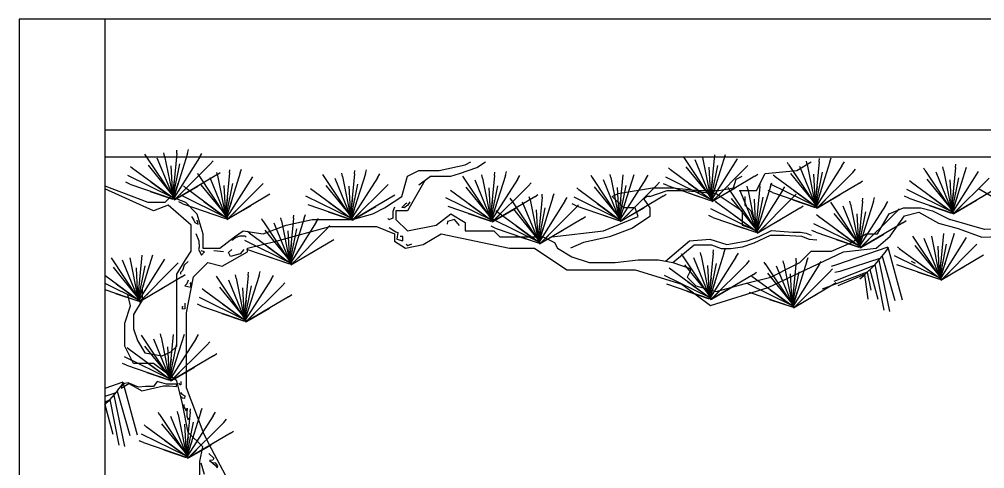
# Model space of a CAD drawing. Header units: metres. Extents: x 4395 to 7995, y 4590 to 6990.
# Drawn here: x 4395 to 6190, y 6154 to 6990 of the extents above; entities that cross this region are included whole.
import ezdxf

# ---------------------------------------------------------------- set-up
doc = ezdxf.new("R2010")
doc.units = ezdxf.units.M
for name, color, linetype in [('3', 3, 'Continuous'), ('4', 4, 'Continuous'), ('6', 7, 'Continuous')]:
    doc.layers.add(name, color=color, linetype=linetype)

msp = doc.modelspace()

# ---------------------------------------------------------------- linework, layer by layer
at = {"layer": '3'}
for p, q in [((4630.69, 6735.4), (4628.57, 6739.32)), ((4630.36, 6735.68), (4680.15, 6661.07)), ((4650.94, 6732.38), (4680.15, 6661.07)), ((4665.21, 6735.68), (4663.94, 6741.44)), ((4665.21, 6735.68), (4680.15, 6661.07)), ((4687.62, 6740.66), (4680.15, 6663.56)), ((4707.53, 6740.66), (4682.64, 6661.07)), ((4729.94, 6733.2), (4682.64, 6658.59)), ((4687.62, 6740.66), (4688.13, 6746.57)), ((4707.53, 6740.66), (4709.89, 6747.78)), ((4729.94, 6733.2), (4734.38, 6740.23)), ((5630.36, 6732.81), (5680.16, 6658.2)), ((5665.22, 6732.81), (5680.16, 6658.2)), ((5687.62, 6737.78), (5680.16, 6660.69)), ((5707.54, 6737.78), (5682.64, 6658.2)), ((5902.23, 6725.1), (5904.59, 6732.23)), ((4601.97, 6716.37), (4608.02, 6711.24)), ((4605.46, 6713.3), (4680.15, 6658.59)), ((4634.32, 6718.49), (4682.38, 6659.3)), ((4676.94, 6717.58), (4679.89, 6662.37)), ((4692.96, 6721.21), (4680.72, 6659.6)), ((4749.86, 6720.76), (4682.64, 6653.61)), ((4749.86, 6720.76), (4755.24, 6726.94)), ((5601.98, 6713.5), (5608.02, 6708.36)), ((5634.32, 6715.61), (5682.39, 6656.42)), ((5650.95, 6729.5), (5680.16, 6658.2)), ((5676.95, 6714.71), (5679.9, 6659.49)), ((5692.97, 6718.33), (5680.73, 6656.72)), ((5729.95, 6730.32), (5682.64, 6655.71)), ((5749.86, 6717.89), (5682.64, 6650.74)), ((5825.38, 6719.85), (5823.27, 6723.77)), ((5825.05, 6720.13), (5874.84, 6645.52)), ((5845.64, 6716.83), (5874.84, 6645.52)), ((5859.91, 6720.13), (5858.64, 6725.89)), ((5859.91, 6720.13), (5874.84, 6645.52)), ((5882.31, 6725.1), (5874.84, 6648.01)), ((5902.23, 6725.1), (5877.33, 6645.52)), ((5924.63, 6717.64), (5877.33, 6643.03)), ((5882.31, 6725.1), (5882.82, 6731.02)), ((5924.63, 6717.64), (5929.07, 6724.68)), ((6078.86, 6709.33), (6076.74, 6713.26)), ((6113.38, 6709.62), (6112.11, 6715.37)), ((6135.79, 6714.59), (6128.32, 6637.5)), ((6155.7, 6714.59), (6130.81, 6635.01)), ((6135.79, 6714.59), (6136.3, 6720.51)), ((4596.23, 6699.76), (4680.15, 6658.59)), ((4762.3, 6700.87), (4682.64, 6653.61)), ((4729.09, 6698.95), (4726.98, 6702.88)), ((4728.76, 6699.23), (4778.55, 6624.62)), ((4749.35, 6695.93), (4778.55, 6624.62)), ((4762.3, 6700.87), (4768.24, 6704.9)), ((4763.61, 6699.23), (4762.34, 6704.99)), ((4763.61, 6699.23), (4778.55, 6624.62)), ((4786.02, 6704.21), (4778.55, 6627.11)), ((4805.94, 6704.21), (4781.04, 6624.62)), ((4828.34, 6696.75), (4781.04, 6622.14)), ((4786.02, 6704.21), (4786.53, 6710.12)), ((4805.94, 6704.21), (4808.29, 6711.33)), ((4961.58, 6697.52), (4959.46, 6701.45)), ((4961.24, 6697.81), (5011.04, 6623.2)), ((4996.1, 6697.81), (4994.83, 6703.56)), ((4996.1, 6697.81), (5011.04, 6623.2)), ((5018.5, 6702.78), (5011.04, 6625.69)), ((5038.42, 6702.78), (5013.52, 6623.2)), ((5060.83, 6695.32), (5013.52, 6620.71)), ((5018.5, 6702.78), (5019.01, 6708.7)), ((5038.42, 6702.78), (5040.78, 6709.9)), ((5060.83, 6695.32), (5065.27, 6702.35)), ((5221.86, 6694.4), (5219.75, 6698.33)), ((5256.38, 6694.69), (5255.11, 6700.44)), ((5278.79, 6699.66), (5271.32, 6622.57)), ((5298.71, 6699.66), (5273.81, 6620.08)), ((5278.79, 6699.66), (5279.3, 6705.58)), ((5298.71, 6699.66), (5301.06, 6706.79)), ((5321.11, 6692.2), (5325.55, 6699.24)), ((5460.47, 6695.22), (5458.35, 6699.14)), ((5460.14, 6695.5), (5509.93, 6620.89)), ((5494.99, 6695.5), (5493.72, 6701.26)), ((5494.99, 6695.5), (5509.93, 6620.89)), ((5517.4, 6700.47), (5509.93, 6623.38)), ((5537.31, 6700.47), (5512.42, 6620.89)), ((5559.72, 6693.01), (5564.16, 6700.05)), ((5596.23, 6696.89), (5680.16, 6655.71)), ((5605.47, 6710.43), (5680.16, 6655.71)), ((5762.31, 6697.99), (5768.24, 6702.02)), ((5796.66, 6700.82), (5802.71, 6695.69)), ((5800.16, 6697.75), (5874.84, 6643.03)), ((5829.01, 6702.93), (5877.08, 6643.75)), ((5871.64, 6702.03), (5874.58, 6646.81)), ((5887.66, 6705.65), (5875.41, 6644.05)), ((5944.55, 6705.21), (5877.33, 6638.06)), ((5944.55, 6705.21), (5949.93, 6711.39)), ((6078.53, 6709.62), (6128.32, 6635.01)), ((6099.11, 6706.31), (6128.32, 6635.01)), ((6113.38, 6709.62), (6128.32, 6635.01)), ((6178.11, 6707.13), (6130.81, 6632.52)), ((4600.48, 6683.46), (4592.9, 6686.78)), ((4600.48, 6683.46), (4680.15, 6656.1)), ((4639.76, 6687.68), (4676.94, 6660.51)), ((4683.59, 6694.33), (4680.57, 6672.28)), ((4690.55, 6685.87), (4683.59, 6665.04)), ((4684.2, 6655.07), (4726.82, 6679.53)), ((4700.37, 6679.92), (4706.42, 6674.79)), ((4732.72, 6682.04), (4780.79, 6622.85)), ((4775.34, 6681.13), (4778.29, 6625.92)), ((4791.37, 6684.76), (4779.12, 6623.15)), ((4848.26, 6684.31), (4781.04, 6617.16)), ((4965.2, 6680.61), (5013.27, 6621.42)), ((4981.83, 6694.5), (5011.04, 6623.2)), ((5007.83, 6679.71), (5010.78, 6624.49)), ((5023.85, 6683.33), (5011.61, 6621.72)), ((5080.74, 6682.89), (5013.52, 6615.74)), ((5221.53, 6694.69), (5271.32, 6620.08)), ((5225.49, 6677.49), (5273.56, 6618.3)), ((5242.12, 6691.38), (5271.32, 6620.08)), ((5256.38, 6694.69), (5271.32, 6620.08)), ((5284.14, 6680.21), (5271.89, 6618.61)), ((5321.11, 6692.2), (5273.81, 6617.59)), ((5341.03, 6679.77), (5273.81, 6612.62)), ((5341.03, 6679.77), (5346.41, 6685.95)), ((5464.1, 6678.3), (5512.16, 6619.11)), ((5480.72, 6692.2), (5509.93, 6620.89)), ((5506.72, 6677.4), (5509.67, 6622.18)), ((5522.74, 6681.02), (5510.5, 6619.42)), ((5559.72, 6693.01), (5512.42, 6618.4)), ((5579.63, 6680.58), (5512.42, 6613.43)), ((5579.63, 6680.58), (5585.02, 6686.76)), ((5600.49, 6680.58), (5592.91, 6683.9)), ((5600.49, 6680.58), (5680.16, 6653.23)), ((5639.76, 6684.81), (5676.95, 6657.63)), ((5683.6, 6691.45), (5680.57, 6669.41)), ((5690.55, 6683), (5683.6, 6662.16)), ((5714.86, 6673.45), (5712.75, 6677.38)), ((5749.39, 6673.74), (5748.12, 6679.49)), ((5771.79, 6678.71), (5764.32, 6601.62)), ((5791.71, 6678.71), (5766.81, 6599.13)), ((5771.79, 6678.71), (5772.3, 6684.63)), ((5790.92, 6684.21), (5874.84, 6643.03)), ((5791.71, 6678.71), (5794.07, 6685.83)), ((5814.11, 6671.25), (5818.55, 6678.28)), ((5878.29, 6678.78), (5875.26, 6656.73)), ((5957, 6685.31), (5877.33, 6638.06)), ((5957, 6685.31), (5962.93, 6689.35)), ((6050.14, 6690.31), (6056.19, 6685.17)), ((6053.63, 6687.24), (6128.32, 6632.52)), ((6082.49, 6692.42), (6130.55, 6633.23)), ((6125.11, 6691.52), (6128.06, 6636.3)), ((6141.13, 6695.14), (6128.89, 6633.53)), ((6198.02, 6694.7), (6130.81, 6627.55)), ((4638.55, 6669.87), (4680.27, 6655.67)), ((4680.27, 6661.11), (4681.17, 6658.09)), ((4682.38, 6661.71), (4682.38, 6659.3)), ((4682.38, 6659.3), (4683.29, 6656.88)), ((4699.31, 6669.57), (4686.01, 6656.88)), ((4694.63, 6663.31), (4778.55, 6622.14)), ((4703.87, 6676.85), (4778.55, 6622.14)), ((4860.71, 6664.42), (4781.04, 6617.16)), ((4927.11, 6661.89), (5011.04, 6620.71)), ((4936.35, 6675.42), (5011.04, 6620.71)), ((5093.19, 6662.99), (5013.52, 6615.74)), ((5196.64, 6672.31), (5271.32, 6617.59)), ((5268.11, 6676.59), (5271.06, 6621.37)), ((5353.48, 6659.87), (5273.81, 6612.62)), ((5344.55, 6653.89), (5343.28, 6659.64)), ((5353.48, 6659.87), (5359.41, 6663.9)), ((5366.96, 6658.86), (5367.46, 6664.77)), ((5386.87, 6658.86), (5389.23, 6665.98)), ((5426.01, 6659.58), (5509.93, 6618.4)), ((5431.75, 6676.19), (5437.79, 6671.06)), ((5435.24, 6673.12), (5509.93, 6618.4)), ((5592.08, 6660.68), (5512.42, 6613.43)), ((5592.08, 6660.68), (5598.01, 6664.71)), ((5638.55, 6666.99), (5680.27, 6652.8)), ((5684.2, 6652.2), (5726.83, 6676.66)), ((5699.32, 6666.69), (5686.02, 6654.01)), ((5714.53, 6673.74), (5764.32, 6599.13)), ((5735.12, 6670.43), (5764.32, 6599.13)), ((5749.39, 6673.74), (5764.32, 6599.13)), ((5814.11, 6671.25), (5766.81, 6596.64)), ((5795.18, 6667.9), (5787.6, 6671.23)), ((5795.18, 6667.9), (5874.84, 6640.55)), ((5834.03, 6658.82), (5839.41, 6665)), ((5834.45, 6672.13), (5871.64, 6644.95)), ((5885.24, 6670.32), (5878.29, 6649.48)), ((5878.89, 6639.52), (5921.52, 6663.98)), ((6048.65, 6657.39), (6041.07, 6660.71)), ((6044.4, 6673.7), (6128.32, 6632.52)), ((6087.93, 6661.62), (6125.11, 6634.44)), ((6131.76, 6668.26), (6128.74, 6646.22)), ((6210.47, 6674.8), (6130.81, 6627.55)), ((6138.71, 6659.81), (6131.76, 6638.97)), ((6179.53, 6674.8), (6259.19, 6627.55)), ((4681.17, 6658.09), (4680.87, 6656.88)), ((4680.87, 6656.88), (4682.38, 6655.37)), ((4682.38, 6657.49), (4683.59, 6657.49)), ((4682.38, 6655.67), (4682.38, 6657.49)), ((4683.29, 6655.67), (4682.38, 6655.67)), ((4683.29, 6656.88), (4683.29, 6655.67)), ((4698.89, 6647.01), (4691.3, 6650.33)), ((4698.89, 6647.01), (4778.55, 6619.65)), ((4738.16, 6651.24), (4775.34, 6624.06)), ((4781.99, 6657.88), (4778.97, 6635.83)), ((4788.95, 6649.42), (4781.99, 6628.59)), ((4782.6, 6618.62), (4825.22, 6643.08)), ((4931.37, 6645.58), (5011.04, 6618.22)), ((4970.64, 6649.81), (5007.83, 6622.63)), ((5014.48, 6656.45), (5011.46, 6634.41)), ((5021.43, 6648), (5014.48, 6627.16)), ((5015.08, 6617.19), (5057.71, 6641.66)), ((5106.09, 6639.77), (5109.85, 6643.52)), ((5109.85, 6643.52), (5113.61, 6647.28)), ((5117.37, 6644.27), (5110.6, 6639.02)), ((5113.61, 6647.28), (5115.86, 6648.78)), ((5121.12, 6650.28), (5117.37, 6644.27)), ((5187.4, 6658.77), (5271.32, 6617.59)), ((5191.66, 6642.46), (5271.32, 6615.11)), ((5230.93, 6646.69), (5268.11, 6619.51)), ((5274.76, 6653.33), (5271.74, 6631.29)), ((5281.72, 6644.88), (5274.76, 6624.04)), ((5310.03, 6653.6), (5307.91, 6657.53)), ((5309.7, 6653.89), (5359.49, 6579.28)), ((5330.28, 6650.58), (5359.49, 6579.28)), ((5344.55, 6653.89), (5359.49, 6579.28)), ((5366.96, 6658.86), (5359.49, 6581.76)), ((5386.87, 6658.86), (5361.98, 6579.28)), ((5409.28, 6651.4), (5361.98, 6576.79)), ((5409.28, 6651.4), (5413.72, 6658.43)), ((5430.26, 6643.27), (5422.68, 6646.6)), ((5429.19, 6638.96), (5434.58, 6645.15)), ((5430.26, 6643.27), (5509.93, 6615.92)), ((5469.54, 6647.5), (5506.72, 6620.32)), ((5513.37, 6654.14), (5510.35, 6632.1)), ((5520.32, 6645.69), (5513.37, 6624.85)), ((5680.27, 6658.23), (5681.18, 6655.21)), ((5681.18, 6655.21), (5680.88, 6654.01)), ((5680.88, 6654.01), (5682.39, 6652.5)), ((5682.39, 6658.84), (5682.39, 6656.42)), ((5682.39, 6656.42), (5683.3, 6654.01)), ((5682.39, 6654.61), (5683.6, 6654.61)), ((5682.39, 6652.8), (5682.39, 6654.61)), ((5683.3, 6652.8), (5682.39, 6652.8)), ((5683.3, 6654.01), (5683.3, 6652.8)), ((5686.14, 6654.43), (5692.19, 6649.29)), ((5689.64, 6651.35), (5764.32, 6596.64)), ((5718.49, 6656.54), (5766.56, 6597.35)), ((5761.12, 6655.64), (5764.06, 6600.42)), ((5777.14, 6659.26), (5764.89, 6597.65)), ((5834.03, 6658.82), (5766.81, 6591.67)), ((5833.24, 6654.31), (5874.96, 6640.12)), ((5846.48, 6638.92), (5852.41, 6642.95)), ((5874.96, 6645.56), (5875.87, 6642.54)), ((5875.87, 6642.54), (5875.57, 6641.33)), ((5875.57, 6641.33), (5877.08, 6639.82)), ((5877.08, 6646.16), (5877.08, 6643.75)), ((5877.08, 6643.75), (5877.98, 6641.33)), ((5877.08, 6641.93), (5878.29, 6641.93)), ((5877.08, 6640.12), (5877.08, 6641.93)), ((5877.98, 6641.33), (5877.98, 6640.12)), ((5894.01, 6654.01), (5880.7, 6641.33)), ((5906.12, 6645.94), (5904, 6649.87)), ((5905.79, 6646.22), (5955.58, 6571.61)), ((5926.37, 6642.92), (5955.58, 6571.61)), ((5940.64, 6646.22), (5939.37, 6651.98)), ((5940.64, 6646.22), (5955.58, 6571.61)), ((5963.05, 6651.2), (5955.58, 6574.1)), ((5982.96, 6651.2), (5958.07, 6571.61)), ((6005.37, 6643.74), (5958.07, 6569.13)), ((5963.05, 6651.2), (5963.56, 6657.11)), ((5982.96, 6651.2), (5985.32, 6658.32)), ((6005.37, 6643.74), (6009.81, 6650.77)), ((6048.65, 6657.39), (6128.32, 6630.04)), ((6086.72, 6643.8), (6128.44, 6629.61)), ((6132.37, 6629), (6174.99, 6653.47)), ((6147.48, 6643.5), (6134.18, 6630.82)), ((4736.95, 6633.42), (4778.67, 6619.22)), ((4778.67, 6624.66), (4779.58, 6621.64)), ((4780.79, 6625.26), (4780.79, 6622.85)), ((4797.71, 6633.12), (4784.41, 6620.43)), ((4904.83, 6619.85), (4905.34, 6625.77)), ((4924.75, 6619.85), (4927.11, 6626.98)), ((4969.44, 6631.99), (5011.15, 6617.8)), ((5013.27, 6623.84), (5013.27, 6621.42)), ((5030.2, 6631.69), (5016.9, 6619.01)), ((5092.56, 6640.52), (5089.56, 6632.26)), ((5089.56, 6632.26), (5089.56, 6620.25)), ((5110.6, 6639.02), (5106.09, 6639.77)), ((5229.72, 6628.87), (5271.44, 6614.68)), ((5275.37, 6614.08), (5317.99, 6638.54)), ((5290.48, 6628.57), (5277.18, 6615.89)), ((5281.31, 6634.58), (5287.35, 6629.44)), ((5284.8, 6631.5), (5359.49, 6576.79)), ((5313.65, 6636.69), (5361.72, 6577.5)), ((5356.28, 6635.78), (5359.23, 6580.57)), ((5372.3, 6639.41), (5360.06, 6577.8)), ((5429.19, 6638.96), (5361.98, 6571.82)), ((5468.33, 6629.68), (5510.04, 6615.49)), ((5513.97, 6614.89), (5556.6, 6639.35)), ((5529.09, 6629.38), (5515.79, 6616.7)), ((5684.66, 6621.51), (5677.08, 6624.83)), ((5680.4, 6637.82), (5764.32, 6596.64)), ((5723.93, 6625.74), (5761.12, 6598.56)), ((5767.77, 6632.38), (5764.74, 6610.34)), ((5846.48, 6638.92), (5766.81, 6591.67)), ((5774.72, 6623.93), (5767.77, 6603.09)), ((5877.98, 6640.12), (5877.08, 6640.12)), ((5877.4, 6626.91), (5883.45, 6621.78)), ((5880.89, 6623.84), (5955.58, 6569.13)), ((5909.75, 6629.03), (5957.81, 6569.84)), ((5952.37, 6628.12), (5955.32, 6572.91)), ((5968.39, 6631.75), (5956.15, 6570.14)), ((6025.28, 6631.3), (5958.07, 6564.15)), ((6025.28, 6631.3), (6030.67, 6637.48)), ((6128.44, 6635.04), (6129.34, 6632.02)), ((6129.34, 6632.02), (6129.04, 6630.82)), ((6129.04, 6630.82), (6130.55, 6629.31)), ((6130.55, 6635.65), (6130.55, 6633.23)), ((6130.55, 6633.23), (6131.46, 6630.82)), ((6130.55, 6631.42), (6131.76, 6631.42)), ((6130.55, 6629.61), (6130.55, 6631.42)), ((6131.46, 6629.61), (6130.55, 6629.61)), ((6131.46, 6630.82), (6131.46, 6629.61)), ((4715.25, 6623.25), (4719.76, 6616.49)), ((4719.76, 6616.49), (4721.27, 6611.99)), ((4721.27, 6611.99), (4727.28, 6608.99)), ((4726.53, 6614.99), (4724.27, 6614.99)), ((4727.28, 6608.99), (4726.53, 6614.99)), ((4779.58, 6621.64), (4779.27, 6620.43)), ((4779.27, 6620.43), (4780.79, 6618.92)), ((4780.79, 6622.85), (4781.69, 6620.43)), ((4780.79, 6621.04), (4781.99, 6621.04)), ((4780.79, 6619.22), (4780.79, 6621.04)), ((4781.69, 6619.22), (4780.79, 6619.22)), ((4781.69, 6620.43), (4781.69, 6619.22)), ((4847.91, 6614.6), (4845.79, 6618.52)), ((4847.57, 6614.88), (4897.37, 6540.27)), ((4868.16, 6611.58), (4897.37, 6540.27)), ((4882.43, 6614.88), (4881.16, 6620.64)), ((4882.43, 6614.88), (4897.37, 6540.27)), ((4904.83, 6619.85), (4897.37, 6542.76)), ((4924.75, 6619.85), (4899.85, 6540.27)), ((4947.16, 6612.39), (4899.85, 6537.78)), ((4947.16, 6612.39), (4951.59, 6619.43)), ((4967.07, 6599.96), (4972.45, 6606.14)), ((5011.15, 6623.23), (5012.06, 6620.21)), ((5012.06, 6620.21), (5011.76, 6619.01)), ((5011.76, 6619.01), (5013.27, 6617.5)), ((5013.27, 6621.42), (5014.18, 6619.01)), ((5013.27, 6619.61), (5014.48, 6619.61)), ((5013.27, 6617.8), (5013.27, 6619.61)), ((5014.18, 6617.8), (5013.27, 6617.8)), ((5014.18, 6619.01), (5014.18, 6617.8)), ((5082.04, 6617.24), (5080.54, 6619.5)), ((5089.56, 6620.25), (5082.04, 6617.24)), ((5271.44, 6620.12), (5272.35, 6617.1)), ((5272.35, 6617.1), (5272.04, 6615.89)), ((5272.04, 6615.89), (5273.56, 6614.38)), ((5273.56, 6620.72), (5273.56, 6618.3)), ((5273.56, 6618.3), (5274.46, 6615.89)), ((5273.56, 6616.49), (5274.76, 6616.49)), ((5273.56, 6614.68), (5273.56, 6616.49)), ((5274.46, 6614.68), (5273.56, 6614.68)), ((5274.46, 6615.89), (5274.46, 6614.68)), ((5275.56, 6617.97), (5359.49, 6576.79)), ((5319.1, 6605.89), (5356.28, 6578.71)), ((5362.93, 6612.53), (5359.91, 6590.49)), ((5441.64, 6619.07), (5361.98, 6571.82)), ((5441.64, 6619.07), (5447.57, 6623.1)), ((5510.04, 6620.93), (5510.95, 6617.91)), ((5510.95, 6617.91), (5510.65, 6616.7)), ((5510.65, 6616.7), (5512.16, 6615.19)), ((5512.16, 6621.53), (5512.16, 6619.11)), ((5512.16, 6619.11), (5513.07, 6616.7)), ((5512.16, 6617.3), (5513.37, 6617.3)), ((5512.16, 6615.49), (5512.16, 6617.3)), ((5513.07, 6615.49), (5512.16, 6615.49)), ((5513.07, 6616.7), (5513.07, 6615.49)), ((5684.66, 6621.51), (5764.32, 6594.15)), ((5722.72, 6607.92), (5764.44, 6593.73)), ((5768.37, 6593.12), (5810.99, 6617.59)), ((5783.49, 6607.62), (5770.18, 6594.94)), ((5871.66, 6610.3), (5955.58, 6569.13)), ((6037.73, 6611.41), (5958.07, 6564.15)), ((6037.73, 6611.41), (6043.67, 6615.44)), ((4723.52, 6591.72), (4728.78, 6578.2)), ((4819.19, 6595.57), (4825.23, 6590.44)), ((4822.68, 6592.5), (4897.37, 6537.78)), ((4851.53, 6597.68), (4899.6, 6538.49)), ((4894.16, 6596.78), (4897.11, 6541.56)), ((4910.18, 6600.4), (4897.94, 6538.8)), ((4967.07, 6599.96), (4899.85, 6532.81)), ((5082.79, 6602.98), (5094.82, 6594.72)), ((5094.82, 6594.72), (5098.58, 6593.22)), ((5098.58, 6593.22), (5097.07, 6581.2)), ((5279.82, 6601.66), (5272.24, 6604.98)), ((5279.82, 6601.66), (5359.49, 6574.3)), ((5317.89, 6588.07), (5359.6, 6573.88)), ((5369.88, 6604.07), (5362.93, 6583.24)), ((5363.53, 6573.27), (5406.16, 6597.73)), ((5378.65, 6587.77), (5365.35, 6575.08)), ((5764.44, 6599.16), (5765.35, 6596.14)), ((5765.35, 6596.14), (5765.04, 6594.94)), ((5765.04, 6594.94), (5766.56, 6593.43)), ((5766.56, 6599.77), (5766.56, 6597.35)), ((5766.56, 6597.35), (5767.46, 6594.94)), ((5766.56, 6595.54), (5767.77, 6595.54)), ((5766.56, 6593.73), (5766.56, 6595.54)), ((5767.46, 6593.73), (5766.56, 6593.73)), ((5767.46, 6594.94), (5767.46, 6593.73)), ((5875.91, 6594), (5868.33, 6597.32)), ((5875.91, 6594), (5955.58, 6566.64)), ((5915.19, 6598.23), (5952.37, 6571.05)), ((5959.02, 6604.87), (5956, 6582.82)), ((5965.97, 6596.41), (5959.02, 6575.58)), ((5959.63, 6565.61), (6002.25, 6590.07)), ((6113.24, 6591.28), (6105.77, 6514.19)), ((6133.15, 6591.28), (6108.26, 6511.7)), ((4728.78, 6578.2), (4729.53, 6566.19)), ((4790.41, 6578.95), (4797.18, 6584.21)), ((4797.18, 6584.21), (4805.45, 6587.21)), ((4805.45, 6587.21), (4814.47, 6587.21)), ((4813.44, 6578.96), (4897.37, 6537.78)), ((4814.47, 6587.21), (4816.72, 6584.96)), ((4900.81, 6573.53), (4897.78, 6551.48)), ((4979.52, 6580.06), (4899.85, 6532.81)), ((5097.07, 6581.2), (5108.35, 6578.2)), ((5108.35, 6585.71), (5103.08, 6585.71)), ((5108.35, 6578.2), (5108.35, 6585.71)), ((5114.36, 6571.44), (5117.37, 6569.19)), ((5117.37, 6569.19), (5124.88, 6572.19)), ((5359.6, 6579.31), (5360.51, 6576.29)), ((5360.51, 6576.29), (5360.21, 6575.08)), ((5360.21, 6575.08), (5361.72, 6573.57)), ((5361.72, 6579.92), (5361.72, 6577.5)), ((5361.72, 6577.5), (5362.63, 6575.08)), ((5361.72, 6573.88), (5361.72, 6575.69)), ((5361.72, 6575.69), (5362.93, 6575.69)), ((5362.63, 6573.88), (5361.72, 6573.88)), ((5362.63, 6575.08), (5362.63, 6573.88)), ((5913.98, 6580.41), (5955.7, 6566.21)), ((5955.7, 6571.65), (5956.6, 6568.63)), ((5957.81, 6572.25), (5957.81, 6569.84)), ((5957.81, 6569.84), (5958.72, 6567.42)), ((5974.74, 6580.11), (5961.44, 6567.42)), ((6055.98, 6586.31), (6105.77, 6511.7)), ((6076.56, 6583), (6105.77, 6511.7)), ((6090.83, 6586.31), (6105.77, 6511.7)), ((6118.58, 6571.83), (6106.34, 6510.22)), ((6155.56, 6583.82), (6108.26, 6509.21)), ((6175.48, 6571.39), (6108.26, 6504.24)), ((4729.53, 6566.19), (4728.03, 6561.68)), ((4728.03, 6561.68), (4734.04, 6551.17)), ((4739.31, 6557.18), (4733.29, 6559.43)), ((4734.04, 6551.17), (4739.31, 6557.18)), ((4756.59, 6560.18), (4774.63, 6557.93)), ((4817.7, 6562.65), (4897.37, 6535.3)), ((4856.97, 6566.88), (4894.16, 6539.7)), ((4907.76, 6565.07), (4900.81, 6544.23)), ((4901.41, 6534.27), (4944.04, 6558.73)), ((5628.25, 6549.91), (5626.13, 6553.83)), ((5662.77, 6550.19), (5661.5, 6555.95)), ((5685.18, 6555.17), (5677.71, 6478.07)), ((5705.09, 6555.17), (5680.2, 6475.58)), ((5685.18, 6555.17), (5685.68, 6561.08)), ((5705.09, 6555.17), (5707.45, 6562.29)), ((5727.5, 6547.71), (5731.94, 6554.74)), ((6010.11, 6565.98), (5914.18, 6533.11)), ((5956.6, 6568.63), (5956.3, 6567.42)), ((5956.3, 6567.42), (5957.81, 6565.91)), ((5957.81, 6568.03), (5959.02, 6568.03)), ((5957.81, 6566.21), (5957.81, 6568.03)), ((5958.72, 6566.21), (5957.81, 6566.21)), ((5958.72, 6567.42), (5958.72, 6566.21)), ((6010.11, 6565.98), (6036.23, 6468)), ((6027.59, 6567), (6033.64, 6561.86)), ((6031.08, 6563.93), (6105.77, 6509.21)), ((6059.94, 6569.11), (6108, 6509.92)), ((6102.56, 6568.21), (6105.51, 6512.99)), ((4565.51, 6546.01), (4615.3, 6471.4)), ((4586.09, 6542.71), (4615.3, 6471.4)), ((4600.36, 6546.01), (4615.3, 6471.4)), ((4622.77, 6550.99), (4615.3, 6473.89)), ((4642.68, 6550.99), (4617.79, 6471.4)), ((4665.09, 6543.53), (4617.79, 6468.92)), ((4685, 6531.09), (4690.39, 6537.27)), ((4709.24, 6539.16), (4701.72, 6532.4)), ((4855.77, 6549.06), (4897.48, 6534.87)), ((4897.48, 6540.31), (4898.39, 6537.29)), ((4898.39, 6537.29), (4898.09, 6536.08)), ((4898.09, 6536.08), (4899.6, 6534.57)), ((4899.6, 6540.91), (4899.6, 6538.49)), ((4899.6, 6538.49), (4900.51, 6536.08)), ((4899.6, 6536.68), (4900.81, 6536.68)), ((4899.6, 6534.87), (4899.6, 6536.68)), ((4900.51, 6534.87), (4899.6, 6534.87)), ((4900.51, 6536.08), (4900.51, 6534.87)), ((4916.53, 6548.76), (4903.23, 6536.08)), ((5627.92, 6550.19), (5677.71, 6475.58)), ((5648.5, 6546.89), (5677.71, 6475.58)), ((5662.77, 6550.19), (5677.71, 6475.58)), ((5690.52, 6535.71), (5678.28, 6474.11)), ((5727.5, 6547.71), (5680.2, 6473.1)), ((5747.41, 6535.27), (5680.2, 6468.12)), ((5747.41, 6535.27), (5752.8, 6541.45)), ((5782.23, 6534.54), (5780.11, 6538.46)), ((5781.9, 6534.82), (5831.69, 6460.21)), ((5816.75, 6534.82), (5815.48, 6540.58)), ((5816.75, 6534.82), (5831.69, 6460.21)), ((5839.16, 6539.8), (5831.69, 6462.7)), ((5859.07, 6539.8), (5834.18, 6460.21)), ((5839.16, 6539.8), (5839.66, 6545.71)), ((5859.07, 6539.8), (5861.43, 6546.92)), ((5881.48, 6532.34), (5885.92, 6539.37)), ((5996.69, 6545.94), (5920.56, 6521.07)), ((5985.82, 6533.68), (6002.32, 6448.67)), ((5993.08, 6541.71), (6013.12, 6446.53)), ((5999.38, 6549.19), (6022.68, 6466.59)), ((6021.85, 6550.39), (6105.77, 6509.21)), ((6026.1, 6534.08), (6105.77, 6506.73)), ((6061.6, 6535.95), (6054.02, 6539.27)), ((6065.38, 6538.31), (6102.56, 6511.13)), ((6109.21, 6544.95), (6106.19, 6522.91)), ((6187.92, 6551.49), (6108.26, 6504.24)), ((6116.17, 6536.5), (6109.21, 6515.66)), ((4569.46, 6528.82), (4617.53, 6469.63)), ((4612.09, 6527.91), (4615.04, 6472.7)), ((4628.11, 6531.54), (4615.87, 6469.93)), ((4685, 6531.09), (4617.79, 6463.94)), ((4698.72, 6522.64), (4694.96, 6518.89)), ((4694.96, 6518.89), (4694.96, 6515.88)), ((4701.72, 6532.4), (4698.72, 6522.64)), ((4820.81, 6513.7), (4821.32, 6519.61)), ((4840.73, 6513.7), (4843.08, 6520.82)), ((5603.02, 6527.81), (5677.71, 6473.1)), ((5631.87, 6533), (5679.94, 6473.81)), ((5674.5, 6532.09), (5677.45, 6476.88)), ((5759.86, 6515.37), (5765.79, 6519.41)), ((5785.85, 6517.63), (5833.92, 6458.44)), ((5802.48, 6531.52), (5831.69, 6460.21)), ((5828.48, 6516.72), (5831.43, 6461.51)), ((5844.5, 6520.34), (5832.26, 6458.74)), ((5881.48, 6532.34), (5834.18, 6457.73)), ((5901.39, 6519.9), (5834.18, 6452.75)), ((5971.65, 6519.6), (5887.81, 6487.8)), ((5901.39, 6519.9), (5906.78, 6526.08)), ((5914.18, 6533.11), (5904.42, 6530.07)), ((5984.51, 6532.3), (5909.22, 6501.96)), ((5920.56, 6521.07), (5911.38, 6518.83)), ((5971.65, 6519.6), (5978.33, 6486.19)), ((5976.6, 6524.3), (5991.19, 6469.07)), ((6064.17, 6520.49), (6105.89, 6506.3)), ((6109.82, 6505.7), (6152.44, 6530.16)), ((6124.93, 6520.19), (6111.63, 6507.51)), ((4553.84, 6513.94), (4615.3, 6468.92)), ((4553.84, 6499.07), (4615.3, 6468.92)), ((4574.91, 6498.01), (4612.09, 6470.84)), ((4618.74, 6504.66), (4615.72, 6482.61)), ((4697.45, 6511.2), (4617.79, 6463.94)), ((4697.45, 6511.2), (4703.38, 6515.23)), ((4706.23, 6497.86), (4702.48, 6494.11)), ((4709.24, 6504.62), (4706.23, 6497.86)), ((4713.75, 6500.11), (4712.25, 6497.11)), ((4713.75, 6491.86), (4713.75, 6500.11)), ((4763.88, 6508.44), (4761.76, 6512.37)), ((4763.55, 6508.72), (4813.34, 6434.12)), ((4784.14, 6505.42), (4813.34, 6434.12)), ((4798.4, 6508.72), (4797.13, 6514.48)), ((4798.4, 6508.72), (4813.34, 6434.12)), ((4820.81, 6513.7), (4813.34, 6436.6)), ((4840.73, 6513.7), (4815.83, 6434.12)), ((4863.13, 6506.24), (4815.83, 6431.63)), ((4863.13, 6506.24), (4867.57, 6513.27)), ((4883.05, 6493.8), (4888.43, 6499.98)), ((5593.78, 6514.27), (5677.71, 6473.1)), ((5598.04, 6497.97), (5677.71, 6470.61)), ((5637.32, 6502.19), (5674.5, 6475.01)), ((5681.15, 6508.84), (5678.13, 6486.79)), ((5759.86, 6515.37), (5680.2, 6468.12)), ((5688.1, 6500.38), (5681.15, 6479.54)), ((5747.76, 6498.9), (5831.69, 6457.73)), ((5757, 6512.44), (5831.69, 6457.73)), ((5913.84, 6500.01), (5834.18, 6452.75)), ((5966.71, 6515.12), (5917.01, 6494.17)), ((5966.71, 6515.12), (5972.98, 6469.61)), ((6105.89, 6511.73), (6106.79, 6508.71)), ((6106.79, 6508.71), (6106.49, 6507.51)), ((6106.49, 6507.51), (6108, 6506)), ((6108, 6512.34), (6108, 6509.92)), ((6108, 6509.92), (6108.91, 6507.51)), ((6108, 6508.11), (6109.21, 6508.11)), ((6108, 6506.3), (6108, 6508.11)), ((6108.91, 6506.3), (6108, 6506.3)), ((6108.91, 6507.51), (6108.91, 6506.3)), ((4553.84, 6487.54), (4615.3, 6466.43)), ((4573.7, 6480.2), (4615.41, 6466)), ((4625.69, 6496.2), (4618.74, 6475.37)), ((4619.34, 6465.4), (4661.97, 6489.86)), ((4634.46, 6479.9), (4621.16, 6467.21)), ((4702.48, 6494.11), (4713.75, 6491.86)), ((4735.16, 6489.41), (4741.21, 6484.28)), ((4738.65, 6486.34), (4813.34, 6431.63)), ((4767.51, 6491.53), (4815.57, 6432.34)), ((4810.13, 6490.62), (4813.08, 6435.41)), ((4826.16, 6494.25), (4813.91, 6432.64)), ((4883.05, 6493.8), (4815.83, 6426.65)), ((5636.11, 6484.38), (5677.82, 6470.18)), ((5681.75, 6469.58), (5724.38, 6494.04)), ((5696.87, 6484.07), (5683.57, 6471.39)), ((5752.02, 6482.6), (5831.69, 6455.24)), ((5791.3, 6486.82), (5828.48, 6459.65)), ((5835.13, 6493.47), (5832.11, 6471.42)), ((5842.08, 6485.01), (5835.13, 6464.17)), ((4615.41, 6471.44), (4616.32, 6468.42)), ((4616.32, 6468.42), (4616.02, 6467.21)), ((4616.02, 6467.21), (4617.53, 6465.7)), ((4617.53, 6472.04), (4617.53, 6469.63)), ((4617.53, 6469.63), (4618.44, 6467.21)), ((4617.53, 6467.82), (4618.74, 6467.82)), ((4617.53, 6466), (4617.53, 6467.82)), ((4618.44, 6466), (4617.53, 6466)), ((4618.44, 6467.21), (4618.44, 6466)), ((4703.04, 6462.1), (4703.04, 6451.63)), ((4729.42, 6472.81), (4813.34, 6431.63)), ((4816.78, 6467.37), (4813.76, 6445.32)), ((4895.5, 6473.91), (4815.83, 6426.65)), ((4895.5, 6473.91), (4901.43, 6477.94)), ((5677.82, 6475.62), (5678.73, 6472.6)), ((5678.73, 6472.6), (5678.43, 6471.39)), ((5678.43, 6471.39), (5679.94, 6469.88)), ((5679.94, 6476.22), (5679.94, 6473.81)), ((5679.94, 6473.81), (5680.85, 6471.39)), ((5679.94, 6472), (5681.15, 6472)), ((5679.94, 6470.18), (5679.94, 6472)), ((5680.85, 6470.18), (5679.94, 6470.18)), ((5680.85, 6471.39), (5680.85, 6470.18)), ((5790.09, 6469.01), (5831.8, 6454.81)), ((5835.73, 6454.21), (5878.36, 6478.67)), ((5850.85, 6468.7), (5837.55, 6456.02)), ((4698.46, 6450.97), (4698.46, 6455.55)), ((4698.46, 6455.55), (4699.77, 6455.55)), ((4703.04, 6451.63), (4698.46, 6450.97)), ((4733.68, 6456.5), (4726.09, 6459.82)), ((4733.68, 6456.5), (4813.34, 6429.14)), ((4772.95, 6460.73), (4810.13, 6433.55)), ((4823.74, 6458.91), (4816.78, 6438.08)), ((4817.39, 6428.11), (4860.01, 6452.57)), ((5831.8, 6460.25), (5832.71, 6457.23)), ((5832.71, 6457.23), (5832.41, 6456.02)), ((5832.41, 6456.02), (5833.92, 6454.51)), ((5833.92, 6460.85), (5833.92, 6458.44)), ((5833.92, 6458.44), (5834.83, 6456.02)), ((5833.92, 6454.81), (5833.92, 6456.63)), ((5833.92, 6456.63), (5835.13, 6456.63)), ((5834.83, 6454.81), (5833.92, 6454.81)), ((5834.83, 6456.02), (5834.83, 6454.81)), ((4771.74, 6442.91), (4813.46, 6428.72)), ((4813.46, 6434.15), (4814.37, 6431.13)), ((4814.37, 6431.13), (4814.06, 6429.92)), ((4814.06, 6429.92), (4815.57, 6428.41)), ((4815.57, 6434.75), (4815.57, 6432.34)), ((4815.57, 6432.34), (4816.48, 6429.92)), ((4815.57, 6430.53), (4816.78, 6430.53)), ((4815.57, 6428.72), (4815.57, 6430.53)), ((4816.48, 6428.72), (4815.57, 6428.72)), ((4816.48, 6429.92), (4816.48, 6428.72)), ((4832.5, 6442.61), (4819.2, 6429.92)), ((4624.41, 6398.61), (4622.3, 6402.54)), ((4624.08, 6398.89), (4673.87, 6324.29)), ((4644.67, 6395.59), (4673.87, 6324.29)), ((4658.94, 6398.89), (4657.67, 6404.65)), ((4658.94, 6398.89), (4673.87, 6324.29)), ((4681.34, 6403.87), (4673.87, 6326.77)), ((4701.26, 6403.87), (4676.36, 6324.29)), ((4723.66, 6396.41), (4676.36, 6321.8)), ((4723.66, 6396.41), (4728.1, 6403.44)), ((4743.58, 6383.97), (4748.96, 6390.15)), ((4595.69, 6379.58), (4601.74, 6374.45)), ((4599.19, 6376.51), (4673.87, 6321.8)), ((4628.04, 6381.7), (4676.11, 6322.51)), ((4670.67, 6380.79), (4673.61, 6325.58)), ((4686.69, 6384.42), (4674.44, 6322.81)), ((4743.58, 6383.97), (4676.36, 6316.82)), ((4589.95, 6362.98), (4673.87, 6321.8)), ((4677.32, 6357.54), (4674.29, 6335.49)), ((4756.03, 6364.08), (4676.36, 6316.82)), ((4756.03, 6364.08), (4761.96, 6368.11)), ((4594.21, 6346.67), (4586.63, 6349.99)), ((4594.21, 6346.67), (4673.87, 6319.31)), ((4633.48, 6350.9), (4670.67, 6323.72)), ((4684.27, 6349.08), (4677.32, 6328.25)), ((4677.92, 6318.28), (4720.55, 6342.74)), ((4632.27, 6333.08), (4673.99, 6318.89)), ((4673.99, 6324.32), (4674.9, 6321.3)), ((4674.9, 6321.3), (4674.6, 6320.09)), ((4674.6, 6320.09), (4676.11, 6318.58)), ((4676.11, 6324.92), (4676.11, 6322.51)), ((4676.11, 6322.51), (4677.01, 6320.09)), ((4676.11, 6320.7), (4677.32, 6320.7)), ((4676.11, 6318.89), (4676.11, 6320.7)), ((4677.01, 6318.89), (4676.11, 6318.89)), ((4677.01, 6320.09), (4677.01, 6318.89)), ((4693.04, 6332.78), (4679.73, 6320.09)), ((4587.72, 6315.01), (4553.84, 6303.39)), ((4590.41, 6312.71), (4583.51, 6305.81)), ((4584.66, 6303.51), (4598.46, 6312.71)), ((4587.72, 6315.01), (4613.85, 6217.03)), ((4597.31, 6313.85), (4590.41, 6312.71)), ((4616.87, 6305.81), (4597.31, 6313.85)), ((4598.46, 6312.71), (4622.62, 6298.92)), ((4629.52, 6306.96), (4616.87, 6305.81)), ((4622.62, 6298.92), (4662.88, 6308.11)), ((4644.48, 6306.96), (4629.52, 6306.96)), ((4651.38, 6316.15), (4644.48, 6306.96)), ((4668.64, 6311.56), (4651.38, 6316.15)), ((4662.88, 6308.11), (4674.39, 6308.11)), ((4688.19, 6311.56), (4668.64, 6311.56)), ((4674.39, 6308.11), (4687.04, 6306.96)), ((4687.04, 6306.96), (4688.19, 6311.56)), ((4693.54, 6309.96), (4692.31, 6313.05)), ((4695.4, 6309.96), (4693.54, 6309.96)), ((4695.4, 6316.14), (4695.4, 6309.96)), ((4574.31, 6294.96), (4553.84, 6288.28)), ((4563.43, 6282.71), (4579.93, 6197.69)), ((4570.69, 6290.73), (4590.74, 6195.56)), ((4576.99, 6298.21), (4600.3, 6215.62)), ((4694.78, 6295.74), (4697.26, 6292.65)), ((4697.26, 6292.65), (4702.83, 6289.56)), ((4697.88, 6285.23), (4697.26, 6288.32)), ((4702.21, 6284.61), (4697.88, 6285.23)), ((4702.83, 6289.56), (4702.21, 6284.61)), ((4562.13, 6281.33), (4553.84, 6277.99)), ((4554.21, 6273.33), (4568.8, 6218.1)), ((4700.97, 6273.48), (4700.97, 6269.16)), ((4700.97, 6269.16), (4705.3, 6261.74)), ((4705.3, 6261.74), (4707.16, 6266.68)), ((4707.16, 6266.68), (4706.54, 6258.03)), ((4712.85, 6259.75), (4713.36, 6265.67)), ((4732.77, 6259.75), (4735.13, 6266.87)), ((4655.93, 6254.49), (4653.81, 6258.42)), ((4655.59, 6254.78), (4705.39, 6180.17)), ((4676.18, 6251.47), (4705.39, 6180.17)), ((4690.45, 6254.78), (4689.18, 6260.53)), ((4690.45, 6254.78), (4705.39, 6180.17)), ((4712.85, 6259.75), (4705.39, 6182.65)), ((4706.54, 6258.03), (4706.54, 6251.84)), ((4706.54, 6251.84), (4709.02, 6245.04)), ((4732.77, 6259.75), (4707.87, 6180.17)), ((4755.18, 6252.29), (4707.87, 6177.68)), ((4709.02, 6245.04), (4709.64, 6248.13)), ((4755.18, 6252.29), (4759.61, 6259.32)), ((4627.21, 6235.47), (4633.25, 6230.33)), ((4630.7, 6232.39), (4705.39, 6177.68)), ((4659.55, 6237.58), (4707.62, 6178.39)), ((4702.18, 6236.67), (4705.13, 6181.46)), ((4718.2, 6240.3), (4705.96, 6178.69)), ((4775.09, 6239.85), (4707.87, 6172.71)), ((4775.09, 6239.85), (4780.47, 6246.04)), ((4621.46, 6218.86), (4705.39, 6177.68)), ((4708.83, 6213.42), (4705.81, 6191.38)), ((4787.54, 6219.96), (4707.87, 6172.71)), ((4787.54, 6219.96), (4793.47, 6223.99)), ((4625.72, 6202.55), (4618.14, 6205.87)), ((4625.72, 6202.55), (4705.39, 6175.19)), ((4664.99, 6206.78), (4702.18, 6179.6)), ((4715.78, 6204.97), (4708.83, 6184.13)), ((4709.43, 6174.16), (4752.06, 6198.62)), ((4663.79, 6188.96), (4705.5, 6174.77)), ((4705.5, 6180.2), (4706.41, 6177.18)), ((4706.41, 6177.18), (4706.11, 6175.97)), ((4706.11, 6175.97), (4707.62, 6174.46)), ((4707.62, 6180.81), (4707.62, 6178.39)), ((4707.62, 6178.39), (4708.53, 6175.97)), ((4707.62, 6176.58), (4708.83, 6176.58)), ((4707.62, 6174.77), (4707.62, 6176.58)), ((4708.53, 6174.77), (4707.62, 6174.77)), ((4708.53, 6175.97), (4708.53, 6174.77)), ((4724.55, 6188.66), (4711.25, 6175.97)), ((4747.39, 6181.98), (4756.67, 6173.32)), ((4732.24, 6164.8), (4738.49, 6143.97)), ((4754.82, 6169.61), (4748.63, 6169)), ((4748.63, 6169), (4759.15, 6160.34)), ((4756.67, 6173.32), (4754.82, 6169.61)), ((4760.39, 6164.05), (4754.82, 6164.67)), ((4759.15, 6160.34), (4762.86, 6155.39)), ((4764.1, 6159.1), (4760.39, 6164.05)), ((4762.86, 6155.39), (4764.1, 6159.1))]:
    msp.add_line(p, q, dxfattribs=at)
for points in [[(5744.16, 6660.51), (5744.16, 6644.43), (5754.89, 6633.72), (5760.25, 6617.65)], [(5213.24, 6606.66), (5204.28, 6617.6), (5191.34, 6613.62), (5190.34, 6608.65)], [(4812.47, 6561.92), (4805.88, 6553.46), (4787.98, 6548.75), (4784.22, 6556.28), (4789.87, 6561.92)]]:
    msp.add_lwpolyline(points, dxfattribs=at)
for centre, start in [((5773.92, 6732.7), 309.18), ((4351.54, 6481.73), 314.1)]:
    msp.add_arc(centre, 290.7, start, 324.52, dxfattribs=at)
at = {"layer": '4'}
for p, q in [((4395, 6990), (4395, 4590)), ((7995, 6990), (4395, 6990))]:
    msp.add_line(p, q, dxfattribs=at)
for points in [[(4805.71, 6090.71), (4752.3, 6190.75), (4738.94, 6217.43), (4705.56, 6304.13), (4705.56, 6364.16), (4705.56, 6430.85), (4705.56, 6444.19), (4718.92, 6510.88), (4745.62, 6537.56), (4772.33, 6530.89), (4819.06, 6557.57), (4819.06, 6564.24), (4872.47, 6577.58), (4972.61, 6604.25), (5059.41, 6604.25), (5092.79, 6590.91), (5092.79, 6577.58), (5112.82, 6564.24), (5146.2, 6570.91), (5179.58, 6590.91), (5306.43, 6564.24), (5353.16, 6564.24), (5413.25, 6524.22), (5540.1, 6524.22), (5626.89, 6497.54), (5680.3, 6457.53), (5787.12, 6490.87), (5927.32, 6557.57), (5987.86, 6564.24), (6014.11, 6586.84), (6040.82, 6624.26), (6067.52, 6630.93)], [(6067.52, 6630.93), (6103.78, 6611.04), (6140.64, 6600.73), (6184.88, 6584.53), (6248.29, 6587.47), (6289.58, 6612.51), (6322.48, 6630.93)]]:
    msp.add_lwpolyline(points, dxfattribs=at)
at = {"layer": '6'}
msp.add_line((5762.31, 6697.99), (5682.64, 6650.74), dxfattribs=at)
for points in [[(4553.84, 6990), (4553.84, 4590)], [(4553.84, 6784.26), (7836.16, 6784.26)], [(4553.84, 6734.26), (7836.16, 6734.26)], [(4553.84, 6680.51), (4634.04, 6649.79), (4666.22, 6649.79), (4676.94, 6660.51), (4703.76, 6649.79), (4725.21, 6628.36), (4735.93, 6590.86), (4735.93, 6564.07), (4768.11, 6564.07), (4794.93, 6585.5), (4811.01, 6596.22), (4848.56, 6590.86), (4891.46, 6606.93), (4939.72, 6617.65), (5014.81, 6617.65), (5052.35, 6628.36), (5073.8, 6639.08), (5105.98, 6660.51), (5116.7, 6698.01), (5138.15, 6708.72), (5175.69, 6708.72), (5223.96, 6719.44), (5234.69, 6724.79)], [(5138.15, 6681.94), (5159.6, 6698.01), (5197.14, 6698.01), (5213.23, 6703.36), (5245.41, 6714.08), (5261.5, 6724.79)], [(5733.44, 6671.22), (5765.61, 6671.22), (5781.7, 6703.36), (5840.69, 6708.72), (5867.51, 6724.79)], [(5384.85, 6585.5), (5481.38, 6596.22), (5545.73, 6623), (5540.37, 6639.08), (5518.92, 6639.08), (5497.47, 6660.51), (5508.19, 6665.86), (5572.55, 6676.58), (5610.09, 6676.58), (5658.36, 6671.22), (5695.9, 6671.22), (5722.71, 6676.58), (5728.07, 6692.65), (5738.8, 6698.01)], [(5148.88, 6689.97), (5116.7, 6633.72), (5095.25, 6633.72), (5095.25, 6617.65), (5116.7, 6596.22), (5170.33, 6606.93), (5197.14, 6628.36), (5223.96, 6612.29), (5223.96, 6596.22), (5277.59, 6596.22), (5288.31, 6585.5), (5347.31, 6585.5), (5368.76, 6585.5), (5390.21, 6574.79), (5395.57, 6564.07), (5422.39, 6548), (5454.56, 6537.29), (5502.83, 6537.29), (5545.73, 6542.64), (5583.27, 6542.64), (5610.09, 6537.29), (5642.27, 6526.57), (5642.27, 6521.21), (5636.9, 6510.5), (5652.99, 6494.43), (5690.53, 6483.71), (5749.53, 6499.78), (5792.43, 6510.5), (5835.33, 6531.93), (5846.06, 6537.29), (5867.51, 6558.72), (5905.05, 6558.72), (5942.59, 6574.79), (5969.4, 6590.86), (5990.86, 6590.86), (6012.31, 6628.36), (6039.12, 6639.08), (6071.3, 6639.08), (6092.75, 6633.72), (6124.93, 6617.65)], [(4623.31, 6489.07), (4623.31, 6467.64), (4607.22, 6440.85), (4607.22, 6414.07), (4614.75, 6392.64), (4628.68, 6369.59), (4660.85, 6363.82), (4676.94, 6371.21), (4687.67, 6381.92), (4687.67, 6408.71), (4687.67, 6467.64), (4687.67, 6515.86), (4703.76, 6542.64), (4714.48, 6558.72), (4714.48, 6606.93), (4671.58, 6644.43), (4644.76, 6633.72), (4553.84, 6674.92)], [(5567.19, 6660.51), (5561.82, 6660.51), (5556.46, 6655.15), (5567.19, 6639.08), (5567.19, 6623), (5535.01, 6601.57), (5492.11, 6585.5), (5443.84, 6574.79), (5419.77, 6564.07)], [(5567.19, 6660.51), (5599.36, 6671.22), (5631.54, 6671.22), (5690.53, 6665.86), (5738.8, 6633.72), (5738.8, 6606.93), (5754.89, 6601.57)], [(6265.07, 6617.65), (6235.02, 6600.73), (6189.31, 6599.26), (6124.93, 6617.65)], [(5596.68, 6539.97), (5640.94, 6577.7), (5678.63, 6581.29), (5710.27, 6570.81), (5748.62, 6577.7), (5770.81, 6586.03), (5793.49, 6597.42), (5832.97, 6593.83), (5847.32, 6593.83), (5858.09, 6592.04), (5867.07, 6588.46)], [(5610.09, 6537.29), (5649.92, 6570.53), (5658.89, 6570.53), (5675.04, 6570.53), (5682.22, 6570.53), (5700.17, 6563.36), (5718.11, 6563.36), (5739.65, 6566.94), (5761.18, 6574.11), (5791.69, 6588.46), (5816.82, 6588.46), (5849.12, 6586.66), (5863.48, 6581.29), (5877.83, 6579.49)], [(4757.39, 6055.12), (4762.75, 6114.05), (4741.3, 6114.05), (4730.57, 6140.84), (4730.57, 6167.63), (4735.93, 6194.42), (4709.12, 6221.2), (4698.39, 6274.78), (4687.67, 6317.63), (4644.76, 6349.78), (4607.22, 6349.78), (4591.14, 6381.92), (4591.14, 6424.78), (4601.86, 6456.93), (4596.5, 6478.36)]]:
    msp.add_lwpolyline(points, dxfattribs=at)

doc.saveas('drawing.dxf')
